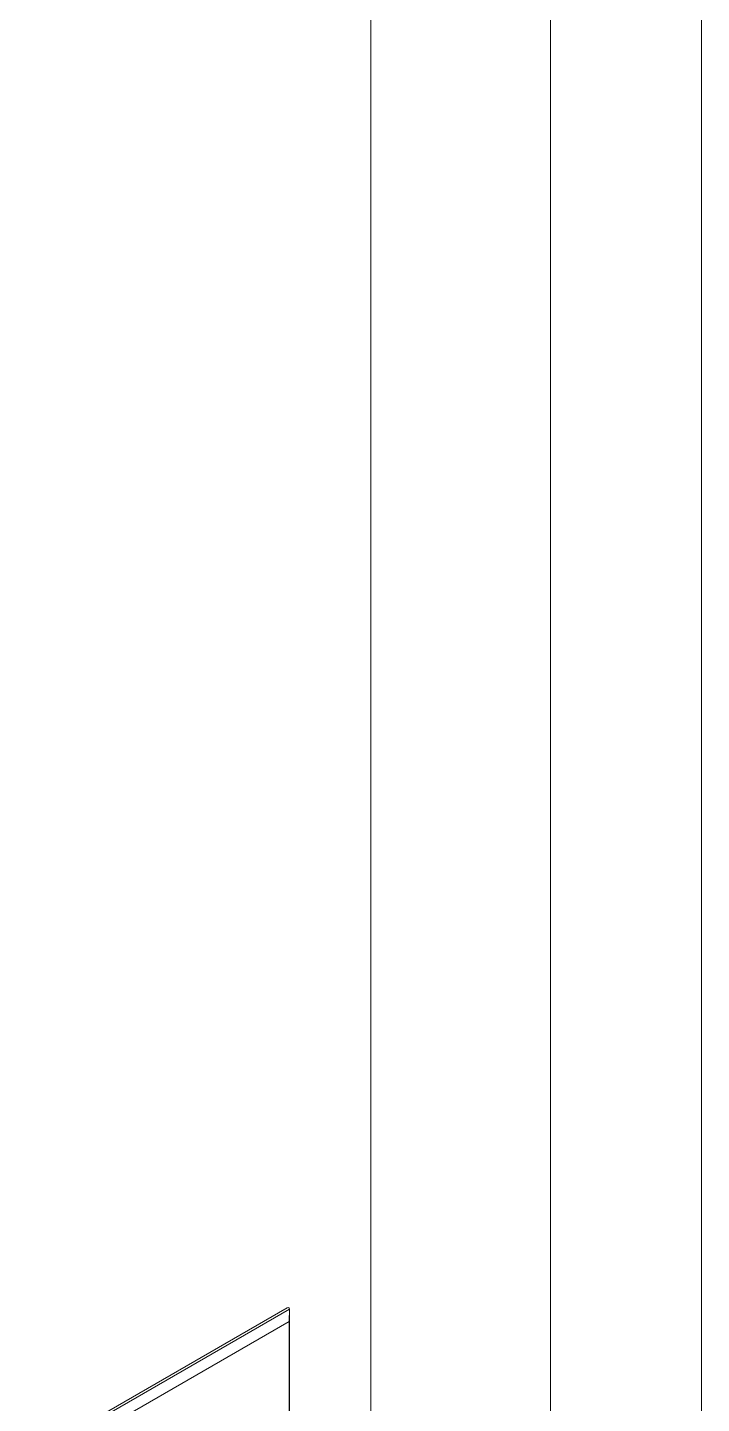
# Model space of a CAD drawing. Header units: millimetres. Extents: x 221 to 2771, y 196 to 840.
# Drawn here: x 1213.2 to 1222.17, y 273.71 to 292.01 of the extents above; entities that cross this region are included whole.
import ezdxf

# ---------------------------------------------------------------- set-up
doc = ezdxf.new("R2010")
doc.units = ezdxf.units.MM

msp = doc.modelspace()

# ---------------------------------------------------------------- linework, layer by layer
at = {"color": 8, "linetype": 'Continuous', "lineweight": 15}
for p, q in [((1217.769, 378.209), (1217.769, 270.441)), ((1220.156, 376.804), (1220.156, 269.063)), ((1222.166, 372.968), (1222.166, 272.427)), ((1216.654, 274.984), (1213.199, 272.991)), ((1216.683, 274.967), (1213.229, 272.973)), ((1216.683, 274.967), (1216.681, 274.804)), ((1216.683, 271.068), (1216.683, 274.967)), ((1216.681, 274.804), (1213.369, 272.893)), ((1216.681, 271.628), (1216.681, 274.804))]:
    msp.add_line(p, q, dxfattribs=at)
msp.add_ellipse((1216.654, 274.95), major_axis=(0.0209, 0.0362), ratio=0.577299, start_param=5.480467, end_param=7.06845, dxfattribs=at)

doc.saveas('drawing.dxf')
